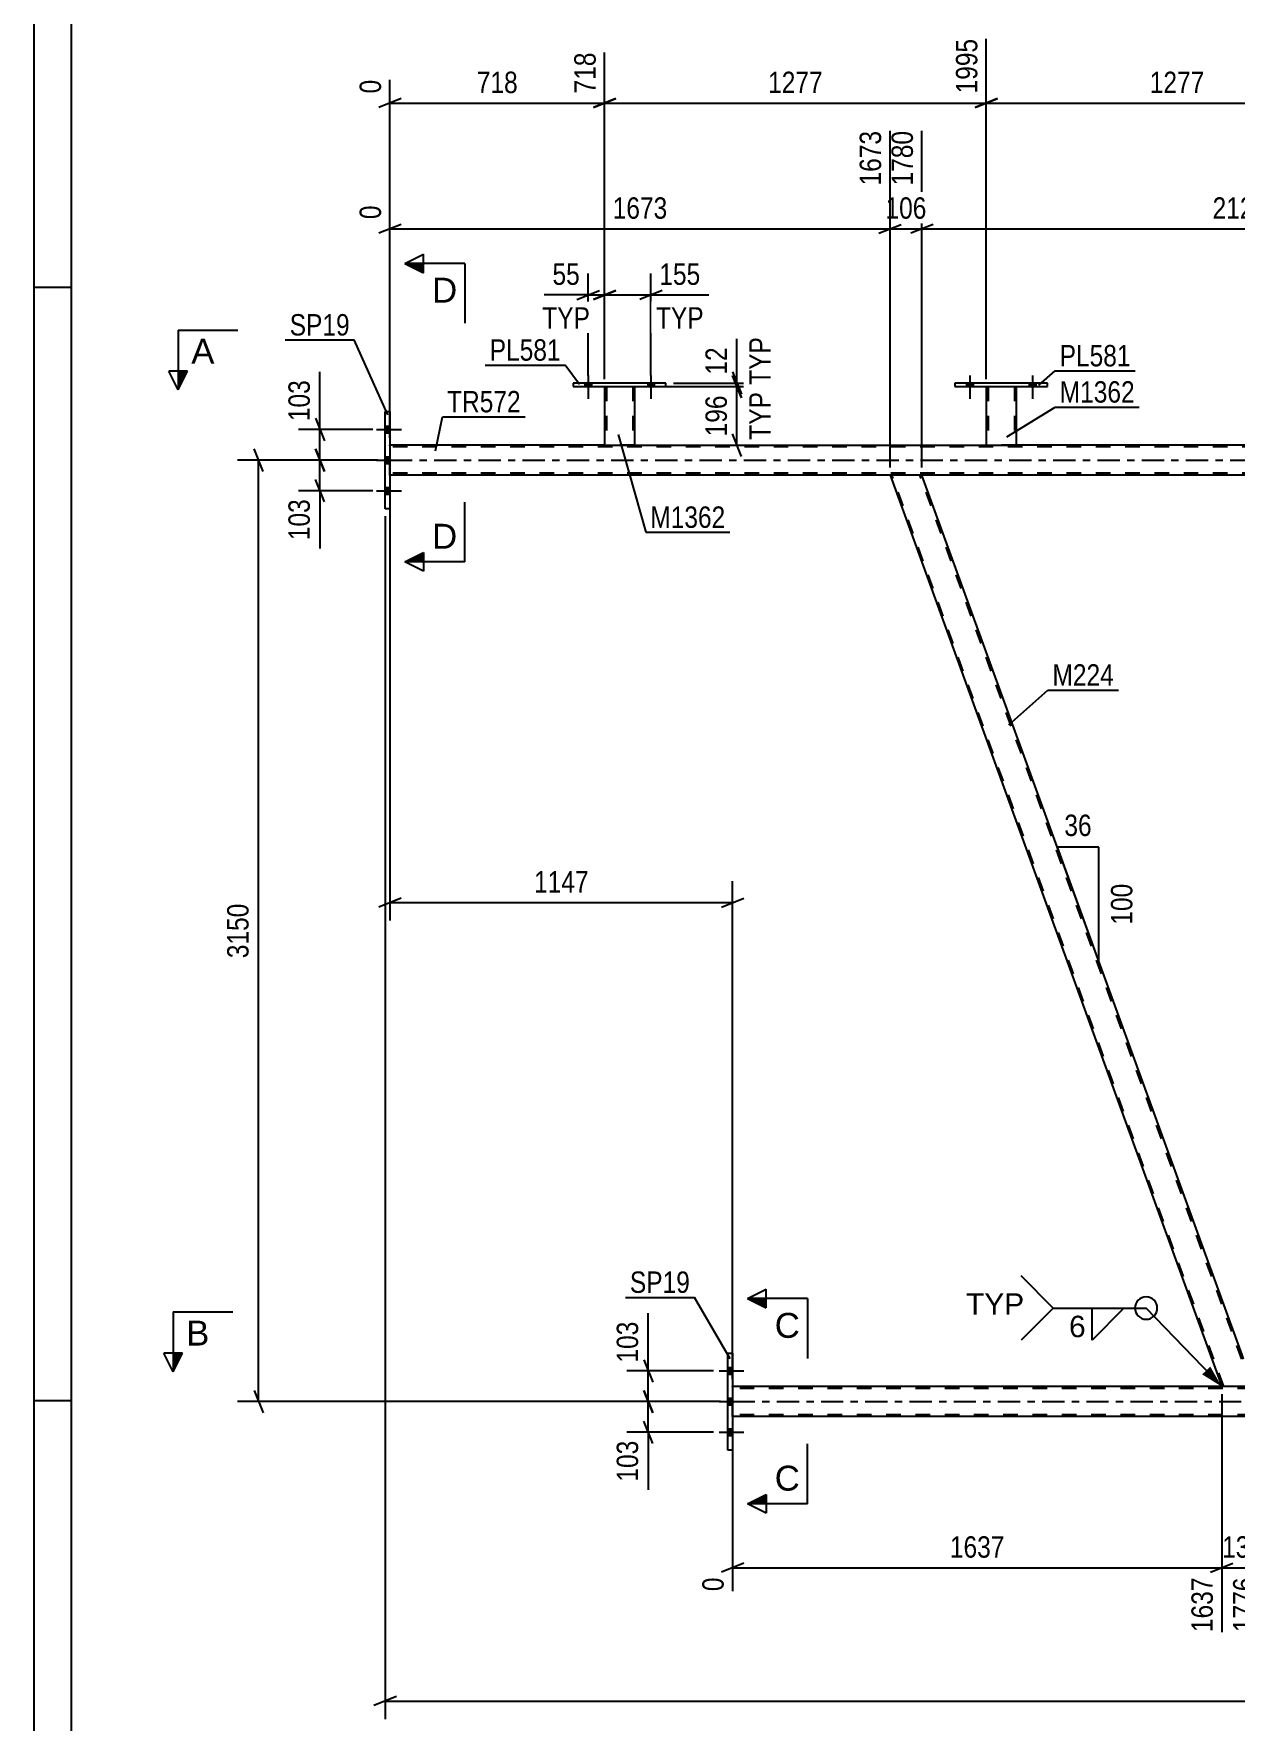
# Model space of a CAD drawing. Header units: millimetres. Extents: x 0 to 841, y 0 to 594.
# Drawn here: x 0 to 160.8, y 255.1 to 481 of the extents above; entities that cross this region are included whole.
import ezdxf

# ---------------------------------------------------------------- set-up
doc = ezdxf.new("R2010")
doc.units = ezdxf.units.MM
doc.linetypes.add('DXK_LINE_DOT2', pattern=[3.9198, 1.9599, -1.9599])
doc.linetypes.add('DXK_LINE_DOT3', pattern=[5.9187, 2.979, -0.9799, 0.9799, -0.9799])
doc.styles.add('Arial', font='ARIAL.TTF', dxfattribs={"height": 0.2})
doc.styles.add('Arial Narrow', font='ARIALN.TTF', dxfattribs={"height": 0.2})

# ---------------------------------------------------------------- blocks, each defined once
blk = doc.blocks.new('Unknown-122568519-1133 - 12225')
at = {"color": 5, "linetype": 'Continuous'}
for p, q in [((0, 594), (0, 0)), ((5, 589), (5, 5)), ((5, 447), (0, 447)), ((5, 298), (0, 298))]:
    blk.add_line(p, q, dxfattribs=at)
blk = doc.blocks.new('Part-122568519-5220 - 5055')
at = {"color": 2, "linetype": 'Continuous'}
for p, q in [((159.01, 299.9), (93.54, 299.9)), ((239.4, 295.9), (93.54, 295.9))]:
    blk.add_line(p, q, dxfattribs=at)
at = {"color": 7, "linetype": 'DXK_LINE_DOT2'}
for p, q in [((93.54, 295.9), (93.54, 299.9)), ((774.57, 299.66), (93.54, 299.66)), ((164.59, 299.9), (159.01, 299.9)), ((774.57, 296.14), (93.54, 296.14))]:
    blk.add_line(p, q, dxfattribs=at)
at = {"color": 7, "linetype": 'DXK_LINE_DOT3'}
blk.add_line((93.54, 297.9), (774.57, 297.9), dxfattribs=at)
blk = doc.blocks.new('Bolt-122568519-5437 - 5055')
at = {"linetype": 'Continuous'}
for points in [[(93.54, 301.56), (93.54, 302.44), (92.9, 302.44), (92.9, 301.56)], [(93.54, 301.56), (93.54, 302.44), (92.9, 302.44), (92.9, 301.56)], [(93.54, 301.56), (93.54, 302.44), (92.9, 302.44), (92.9, 301.56)], [(93.54, 297.46), (93.54, 298.34), (92.9, 298.34), (92.9, 297.46)], [(93.54, 297.46), (93.54, 298.34), (92.9, 298.34), (92.9, 297.46)], [(93.54, 293.36), (93.54, 294.24), (92.9, 294.24), (92.9, 293.36)], [(93.54, 293.36), (93.54, 294.24), (92.9, 294.24), (92.9, 293.36)], [(93.54, 293.36), (93.54, 294.24), (92.9, 294.24), (92.9, 293.36)]]:
    blk.add_hatch(color=1, dxfattribs=at).paths.add_polyline_path(points)
at = {"color": 1, "linetype": 'Continuous'}
for p, q in [((91.74, 302), (95.06, 302)), ((91.74, 302), (95.06, 302)), ((91.74, 302), (95.06, 302)), ((92.9, 302.44), (93.54, 302.44)), ((92.9, 302.44), (93.54, 302.44)), ((92.9, 302.44), (93.54, 302.44)), ((92.9, 301.56), (93.54, 301.56)), ((92.9, 301.56), (93.54, 301.56)), ((92.9, 301.56), (93.54, 301.56)), ((92.9, 298.34), (93.54, 298.34)), ((92.9, 298.34), (93.54, 298.34)), ((91.74, 297.9), (95.06, 297.9)), ((91.74, 297.9), (95.06, 297.9)), ((92.9, 297.46), (93.54, 297.46)), ((92.9, 297.46), (93.54, 297.46)), ((91.74, 293.8), (95.06, 293.8)), ((91.74, 293.8), (95.06, 293.8)), ((91.74, 293.8), (95.06, 293.8)), ((92.9, 294.24), (93.54, 294.24)), ((92.9, 294.24), (93.54, 294.24)), ((92.9, 294.24), (93.54, 294.24)), ((92.9, 293.36), (93.54, 293.36)), ((92.9, 293.36), (93.54, 293.36)), ((92.9, 293.36), (93.54, 293.36))]:
    blk.add_line(p, q, dxfattribs=at)
blk = doc.blocks.new('Part-122568519-5167 - 5055')
at = {"color": 2, "linetype": 'Continuous'}
for p, q in [((118.87, 421.9), (114.61, 421.9)), ((114.61, 421.9), (159.01, 299.9)), ((161.72, 304.15), (118.87, 421.9)), ((162.96, 299.9), (159.01, 299.9)), ((163.23, 299.9), (162.96, 299.9)), ((163.23, 299.9), (163.27, 299.9))]:
    blk.add_line(p, q, dxfattribs=at)
at = {"color": 7, "linetype": 'DXK_LINE_DOT2'}
for p, q in [((159.27, 299.9), (114.86, 421.9)), ((163.02, 299.9), (118.61, 421.9)), ((163.27, 299.9), (161.72, 304.15)), ((162.96, 299.9), (163.12, 299.9))]:
    blk.add_line(p, q, dxfattribs=at)
blk = doc.blocks.new('Bolt-122568519-5438 - 5055')
at = {"linetype": 'Continuous'}
for points in [[(47.68, 427.56), (47.68, 428.44), (47.04, 428.44), (47.04, 427.56)], [(47.68, 427.56), (47.68, 428.44), (47.04, 428.44), (47.04, 427.56)], [(47.68, 427.56), (47.68, 428.44), (47.04, 428.44), (47.04, 427.56)], [(47.68, 423.46), (47.68, 424.34), (47.04, 424.34), (47.04, 423.46)], [(47.68, 423.46), (47.68, 424.34), (47.04, 424.34), (47.04, 423.46)], [(47.68, 419.36), (47.68, 420.24), (47.04, 420.24), (47.04, 419.36)], [(47.68, 419.36), (47.68, 420.24), (47.04, 420.24), (47.04, 419.36)], [(47.68, 419.36), (47.68, 420.24), (47.04, 420.24), (47.04, 419.36)]]:
    blk.add_hatch(color=1, dxfattribs=at).paths.add_polyline_path(points)
at = {"color": 1, "linetype": 'Continuous'}
for p, q in [((45.88, 428), (49.2, 428)), ((45.88, 428), (49.2, 428)), ((45.88, 428), (49.2, 428)), ((47.04, 428.44), (47.68, 428.44)), ((47.04, 428.44), (47.68, 428.44)), ((47.04, 428.44), (47.68, 428.44)), ((47.04, 427.56), (47.68, 427.56)), ((47.04, 427.56), (47.68, 427.56)), ((47.04, 427.56), (47.68, 427.56)), ((45.88, 423.9), (49.2, 423.9)), ((45.88, 423.9), (49.2, 423.9)), ((47.04, 424.34), (47.68, 424.34)), ((47.04, 424.34), (47.68, 424.34)), ((47.04, 423.46), (47.68, 423.46)), ((47.04, 423.46), (47.68, 423.46)), ((47.04, 420.24), (47.68, 420.24)), ((47.04, 420.24), (47.68, 420.24)), ((47.04, 420.24), (47.68, 420.24)), ((45.88, 419.8), (49.2, 419.8)), ((45.88, 419.8), (49.2, 419.8)), ((45.88, 419.8), (49.2, 419.8)), ((47.04, 419.36), (47.68, 419.36)), ((47.04, 419.36), (47.68, 419.36)), ((47.04, 419.36), (47.68, 419.36))]:
    blk.add_line(p, q, dxfattribs=at)
blk = doc.blocks.new('Bolt-122568519-5390 - 5055')
at = {"linetype": 'Continuous'}
for points in [[(73.77, 433.74), (74.65, 433.74), (74.65, 434.22), (73.77, 434.22)], [(82.17, 433.74), (83.05, 433.74), (83.05, 434.22), (82.17, 434.22)]]:
    blk.add_hatch(color=1, dxfattribs=at).paths.add_polyline_path(points)
at = {"color": 1, "linetype": 'Continuous'}
for p, q in [((73.77, 434.22), (73.77, 433.74)), ((74.21, 435.22), (74.21, 432.1)), ((74.65, 434.22), (74.65, 433.74)), ((82.17, 434.22), (82.17, 433.74)), ((82.61, 435.22), (82.61, 432.1)), ((83.05, 434.22), (83.05, 433.74))]:
    blk.add_line(p, q, dxfattribs=at)
blk = doc.blocks.new('Part-122568519-5414 - 5055')
at = {"color": 2, "linetype": 'Continuous'}
for p, q in [((76.41, 433.74), (76.41, 425.9)), ((80.41, 433.74), (80.41, 425.9)), ((76.41, 425.9), (80.41, 425.9))]:
    blk.add_line(p, q, dxfattribs=at)
at = {"color": 7, "linetype": 'DXK_LINE_DOT2'}
for p, q in [((76.41, 433.74), (80.41, 433.74)), ((76.41, 433.74), (76.41, 433.74)), ((76.41, 433.74), (76.41, 433.74)), ((76.65, 433.74), (76.65, 425.9)), ((80.17, 433.74), (80.17, 425.9)), ((80.41, 433.74), (80.41, 433.74)), ((80.41, 433.74), (80.41, 433.74)), ((80.11, 425.9), (80.15, 425.9)), ((80.11, 425.9), (80.15, 425.9)), ((80.15, 425.9), (80.17, 425.9)), ((80.15, 425.9), (80.17, 425.9))]:
    blk.add_line(p, q, dxfattribs=at)
blk = doc.blocks.new('Part-122568519-5303 - 5055')
at = {"color": 2, "linetype": 'Continuous'}
for p, q in [((92.9, 291.4), (92.9, 304.4)), ((92.9, 304.4), (93.54, 304.4)), ((93.54, 304.4), (93.54, 291.4)), ((93.54, 291.4), (92.9, 291.4))]:
    blk.add_line(p, q, dxfattribs=at)
blk = doc.blocks.new('Part-122568519-5319 - 5055')
at = {"color": 2, "linetype": 'Continuous'}
for p, q in [((76.41, 425.9), (47.68, 425.9)), ((80.41, 425.9), (127.49, 425.9)), ((178.57, 425.9), (131.49, 425.9)), ((114.61, 421.9), (47.68, 421.9)), ((198.43, 421.9), (118.87, 421.9))]:
    blk.add_line(p, q, dxfattribs=at)
at = {"color": 7, "linetype": 'DXK_LINE_DOT2'}
for p, q in [((47.68, 421.9), (47.68, 425.9)), ((747.76, 425.66), (47.68, 425.66)), ((80.41, 425.9), (76.41, 425.9)), ((131.49, 425.9), (127.49, 425.9)), ((747.76, 422.14), (47.68, 422.14)), ((118.87, 421.9), (114.61, 421.9))]:
    blk.add_line(p, q, dxfattribs=at)
at = {"color": 7, "linetype": 'DXK_LINE_DOT3'}
blk.add_line((47.68, 423.9), (747.76, 423.9), dxfattribs=at)
blk = doc.blocks.new('Part-122568519-5363 - 5055')
at = {"color": 2, "linetype": 'Continuous'}
for p, q in [((127.49, 433.74), (127.49, 425.9)), ((131.49, 433.74), (131.49, 425.9)), ((127.49, 425.9), (131.49, 425.9))]:
    blk.add_line(p, q, dxfattribs=at)
at = {"color": 7, "linetype": 'DXK_LINE_DOT2'}
for p, q in [((127.49, 433.74), (131.49, 433.74)), ((127.49, 433.74), (127.49, 433.74)), ((127.49, 433.74), (127.49, 433.74)), ((127.73, 433.74), (127.73, 425.9)), ((131.25, 433.74), (131.25, 425.9)), ((131.49, 433.74), (131.49, 433.74)), ((131.49, 433.74), (131.49, 433.74)), ((131.19, 425.9), (131.23, 425.9)), ((131.19, 425.9), (131.23, 425.9)), ((131.23, 425.9), (131.25, 425.9)), ((131.23, 425.9), (131.25, 425.9))]:
    blk.add_line(p, q, dxfattribs=at)
blk = doc.blocks.new('Bolt-122568519-5389 - 5055')
at = {"linetype": 'Continuous'}
for points in [[(124.85, 433.74), (125.73, 433.74), (125.73, 434.22), (124.85, 434.22)], [(133.25, 433.74), (134.13, 433.74), (134.13, 434.22), (133.25, 434.22)]]:
    blk.add_hatch(color=1, dxfattribs=at).paths.add_polyline_path(points)
at = {"color": 1, "linetype": 'Continuous'}
for p, q in [((124.85, 434.22), (124.85, 433.74)), ((125.29, 435.22), (125.29, 432.1)), ((125.73, 434.22), (125.73, 433.74)), ((133.25, 434.22), (133.25, 433.74)), ((133.69, 435.22), (133.69, 432.1)), ((134.13, 434.22), (134.13, 433.74))]:
    blk.add_line(p, q, dxfattribs=at)
blk = doc.blocks.new('Bolt-122568519-5404 - 5055')
at = {"linetype": 'Continuous'}
for points in [[(124.85, 433.74), (125.73, 433.74), (125.73, 434.22), (124.85, 434.22)], [(133.25, 433.74), (134.13, 433.74), (134.13, 434.22), (133.25, 434.22)]]:
    blk.add_hatch(color=1, dxfattribs=at).paths.add_polyline_path(points)
at = {"color": 1, "linetype": 'Continuous'}
for p, q in [((124.85, 434.22), (124.85, 433.74)), ((125.29, 435.22), (125.29, 432.1)), ((125.73, 434.22), (125.73, 433.74)), ((133.25, 434.22), (133.25, 433.74)), ((133.69, 435.22), (133.69, 432.1)), ((134.13, 434.22), (134.13, 433.74))]:
    blk.add_line(p, q, dxfattribs=at)
blk = doc.blocks.new('Part-122568519-5409 - 5055')
at = {"color": 2, "linetype": 'Continuous'}
for p, q in [((123.29, 434.22), (123.29, 433.74)), ((135.69, 434.22), (123.29, 434.22)), ((123.29, 433.74), (135.69, 433.74)), ((135.69, 433.74), (135.69, 434.22))]:
    blk.add_line(p, q, dxfattribs=at)
blk = doc.blocks.new('Part-122568519-5419 - 5055')
at = {"color": 2, "linetype": 'Continuous'}
for p, q in [((72.21, 434.22), (72.21, 433.74)), ((84.61, 434.22), (72.21, 434.22)), ((72.21, 433.74), (84.61, 433.74)), ((84.61, 433.74), (84.61, 434.22))]:
    blk.add_line(p, q, dxfattribs=at)
blk = doc.blocks.new('Bolt-122568519-5471 - 5055')
at = {"linetype": 'Continuous'}
for points in [[(73.77, 433.74), (74.65, 433.74), (74.65, 434.22), (73.77, 434.22)], [(82.17, 433.74), (83.05, 433.74), (83.05, 434.22), (82.17, 434.22)]]:
    blk.add_hatch(color=1, dxfattribs=at).paths.add_polyline_path(points)
at = {"color": 1, "linetype": 'Continuous'}
for p, q in [((73.77, 434.22), (73.77, 433.74)), ((74.21, 435.22), (74.21, 432.1)), ((74.65, 434.22), (74.65, 433.74)), ((82.17, 434.22), (82.17, 433.74)), ((82.61, 435.22), (82.61, 432.1)), ((83.05, 434.22), (83.05, 433.74))]:
    blk.add_line(p, q, dxfattribs=at)
blk = doc.blocks.new('Part-122568519-5562 - 5055')
at = {"color": 2, "linetype": 'Continuous'}
for p, q in [((47.04, 417.4), (47.04, 430.4)), ((47.04, 430.4), (47.68, 430.4)), ((47.68, 430.4), (47.68, 417.4)), ((47.68, 417.4), (47.04, 417.4))]:
    blk.add_line(p, q, dxfattribs=at)
blk = doc.blocks.new('StraightDimension-122568519-6213 - 5055')
at = {"color": 7, "linetype": 'Continuous'}
for p, q in [((76.41, 434.74), (76.41, 478.47)), ((47.68, 426.9), (47.68, 474.81)), ((49.18, 472.28), (46.18, 471.08)), ((74.91, 471.08), (77.91, 472.28)), ((47.68, 471.68), (76.41, 471.68))]:
    blk.add_line(p, q, dxfattribs=at)
at = {"color": 0, "linetype": 'Continuous'}
for points in [[(75.81, 479.07), (71.61, 479.07), (71.61, 472.38), (75.81, 472.38)], [(47.08, 475.41), (42.88, 475.41), (42.88, 472.38), (47.08, 472.38)]]:
    blk.add_wipeout(points, dxfattribs=at)
at = {"color": 0}
blk.add_wipeout([(65.39, 472.43), (65.39, 476.63), (58.7, 476.63), (58.7, 472.43)], dxfattribs=at)
at = {"color": 3, "linetype": 'Continuous', "style": 'Arial Narrow'}
for s, height, p in [('718', 2.863, (75.21, 472.98)), ('0', 2.86, (46.48, 472.98))]:
    blk.add_text(s, height=height, rotation=90.0002, dxfattribs=at).set_placement(p)
at = {"color": 3, "style": 'Arial Narrow'}
blk.add_text('718', height=2.863, dxfattribs=at).set_placement((59.3, 473.03))
blk = doc.blocks.new('StraightDimension-122568519-6233 - 5055')
at = {"color": 7, "linetype": 'Continuous'}
for p, q in [((127.49, 434.74), (127.49, 480.3)), ((178.57, 434.74), (178.57, 480.3)), ((128.99, 472.28), (125.99, 471.08)), ((177.07, 471.08), (180.07, 472.28)), ((127.49, 471.68), (178.57, 471.68))]:
    blk.add_line(p, q, dxfattribs=at)
at = {"color": 0, "linetype": 'Continuous'}
blk.add_wipeout([(177.97, 480.9), (173.77, 480.9), (173.77, 472.38), (177.97, 472.38)], dxfattribs=at)
at = {"color": 0}
blk.add_wipeout([(157.29, 472.43), (157.29, 476.63), (148.77, 476.63), (148.77, 472.43)], dxfattribs=at)
at = {"color": 3, "linetype": 'Continuous', "style": 'Arial Narrow'}
blk.add_text('3272', height=2.863, rotation=90.0002, dxfattribs=at).set_placement((177.37, 472.98))
at = {"color": 3, "style": 'Arial Narrow'}
blk.add_text('1277', height=2.863, dxfattribs=at).set_placement((149.37, 473.03))
blk = doc.blocks.new('StraightDimension-122568519-6707 - 5055')
at = {"color": 7, "linetype": 'Continuous'}
for p, q in [((30.7, 422.4), (29.5, 425.4)), ((46.04, 423.9), (27.25, 423.9)), ((30.1, 297.9), (30.1, 423.9)), ((29.5, 299.4), (30.7, 296.4)), ((91.9, 297.9), (27.25, 297.9))]:
    blk.add_line(p, q, dxfattribs=at)
at = {"color": 0}
blk.add_wipeout([(29.35, 365.16), (25.15, 365.16), (25.15, 356.64), (29.35, 356.64)], dxfattribs=at)
at = {"color": 3, "style": 'Arial Narrow'}
blk.add_text('3150', height=2.863, rotation=90.0002, dxfattribs=at).set_placement((28.75, 357.24))
blk = doc.blocks.new('StraightDimension-122568519-5832 - 5055')
at = {"color": 7, "linetype": 'Continuous'}
for p, q in [((74.21, 435.22), (74.21, 448.86)), ((76.41, 434.74), (76.41, 448.86)), ((72.71, 445.41), (75.71, 446.61)), ((74.21, 446.01), (76.41, 446.01)), ((77.91, 446.61), (74.91, 445.41))]:
    blk.add_line(p, q, dxfattribs=at)
at = {"color": 0}
blk.add_wipeout([(73.68, 446.76), (73.68, 450.96), (68.83, 450.96), (68.83, 446.76)], dxfattribs=at)
at = {"color": 7, "linetype": 'Continuous'}
blk.add_line((74.21, 446.01), (68.3, 446.01), dxfattribs=at)
at = {"color": 3, "style": 'Arial Narrow'}
blk.add_text('55', height=2.863, dxfattribs=at).set_placement((69.43, 447.36))
at = {"color": 0, "linetype": 'Continuous'}
blk.add_wipeout([(75.05, 440.91), (75.05, 445.11), (67.46, 445.11), (67.46, 440.91)], dxfattribs=at)
at = {"color": 7, "linetype": 'Continuous'}
blk.add_line((74.21, 446.01), (68.3, 446.01), dxfattribs=at)
at = {"color": 3, "linetype": 'Continuous', "style": 'Arial Narrow'}
blk.add_text('TYP', height=2.863, dxfattribs=at).set_placement((68.06, 441.51))
blk = doc.blocks.new('StraightDimension-122568519-6675 - 5055')
at = {"color": 7, "linetype": 'Continuous'}
for p, q in [((159.01, 298.9), (159.01, 267.05)), ((164.59, 298.9), (164.59, 267.05)), ((157.51, 275.06), (160.51, 276.26)), ((159.01, 275.66), (164.59, 275.66)), ((166.09, 276.26), (163.09, 275.06))]:
    blk.add_line(p, q, dxfattribs=at)
at = {"color": 0}
blk.add_wipeout([(165.14, 276.41), (165.14, 280.61), (158.46, 280.61), (158.46, 276.41)], dxfattribs=at)
at = {"color": 0, "linetype": 'Continuous'}
blk.add_wipeout([(163.99, 274.96), (159.79, 274.96), (159.79, 266.45), (163.99, 266.45)], dxfattribs=at)
at = {"color": 3, "style": 'Arial Narrow'}
blk.add_text('139', height=2.863, dxfattribs=at).set_placement((159.06, 277.01))
at = {"color": 3, "linetype": 'Continuous', "style": 'Arial Narrow'}
blk.add_text('1776', height=2.863, rotation=90.0002, dxfattribs=at).set_placement((163.39, 267.05))
blk = doc.blocks.new('StraightDimension-122568519-6383 - 5055')
at = {"color": 7, "linetype": 'Continuous'}
for p, q in [((47.68, 420.9), (47.68, 362.28)), ((93.54, 300.9), (93.54, 367.53)), ((49.18, 365.28), (46.18, 364.08)), ((47.68, 364.68), (93.54, 364.68)), ((92.04, 364.08), (95.04, 365.28))]:
    blk.add_line(p, q, dxfattribs=at)
at = {"color": 0}
blk.add_wipeout([(74.87, 365.43), (74.87, 369.63), (66.36, 369.63), (66.36, 365.43)], dxfattribs=at)
at = {"color": 3, "style": 'Arial Narrow'}
blk.add_text('1147', height=2.863, dxfattribs=at).set_placement((66.96, 366.03))
blk = doc.blocks.new('StraightDimension-122568519-5848 - 5055')
at = {"color": 7, "linetype": 'Continuous'}
for p, q in [((76.41, 434.74), (76.41, 448.86)), ((82.61, 435.22), (82.61, 448.86)), ((74.91, 445.41), (77.91, 446.61)), ((76.41, 446.01), (82.61, 446.01)), ((84.11, 446.61), (81.11, 445.41))]:
    blk.add_line(p, q, dxfattribs=at)
at = {"color": 0}
blk.add_wipeout([(89.82, 446.76), (89.82, 450.96), (83.13, 450.96), (83.13, 446.76)], dxfattribs=at)
at = {"color": 7, "linetype": 'Continuous'}
blk.add_line((82.61, 446.01), (90.34, 446.01), dxfattribs=at)
at = {"color": 3, "style": 'Arial Narrow'}
blk.add_text('155', height=2.863, dxfattribs=at).set_placement((83.73, 447.36))
at = {"color": 0, "linetype": 'Continuous'}
blk.add_wipeout([(90.27, 440.91), (90.27, 445.11), (82.68, 445.11), (82.68, 440.91)], dxfattribs=at)
at = {"color": 7, "linetype": 'Continuous'}
blk.add_line((82.61, 446.01), (90.34, 446.01), dxfattribs=at)
at = {"color": 3, "linetype": 'Continuous', "style": 'Arial Narrow'}
blk.add_text('TYP', height=2.863, dxfattribs=at).set_placement((83.28, 441.51))
blk = doc.blocks.new('AngleDimension-122568519-5909 - 5055')
at = {"color": 7, "linetype": 'Continuous'}
for p, q in [((141.06, 360.92), (137, 372.09)), ((142.54, 372.09), (137, 372.09)), ((142.54, 356.86), (137, 372.09)), ((142.54, 356.86), (142.54, 372.09))]:
    blk.add_line(p, q, dxfattribs=at)
at = {"color": 0}
for points in [[(142.2, 372.99), (142.2, 377.19), (137.34, 377.19), (137.34, 372.99)], [(147.64, 367.82), (143.44, 367.82), (143.44, 361.13), (147.64, 361.13)]]:
    blk.add_wipeout(points, dxfattribs=at)
at = {"color": 3, "style": 'Arial Narrow'}
blk.add_text('36', height=2.863, dxfattribs=at).set_placement((137.94, 373.59))
blk.add_text('100', height=2.863, rotation=90.0002, dxfattribs=at).set_placement((147.04, 361.73))
blk = doc.blocks.new('StraightDimension-122568519-6089 - 5055')
at = {"color": 7, "linetype": 'Continuous'}
for p, q in [((118.87, 422.9), (118.87, 467.97)), ((204, 422.9), (204, 463.47)), ((120.37, 455.46), (117.37, 454.26)), ((118.87, 454.86), (204, 454.86)), ((202.5, 454.26), (205.5, 455.46))]:
    blk.add_line(p, q, dxfattribs=at)
at = {"color": 0, "linetype": 'Continuous'}
blk.add_wipeout([(203.4, 464.07), (199.2, 464.07), (199.2, 455.56), (203.4, 455.56)], dxfattribs=at)
at = {"color": 0}
blk.add_wipeout([(165.69, 455.61), (165.69, 459.81), (157.18, 459.81), (157.18, 455.61)], dxfattribs=at)
at = {"color": 3, "linetype": 'Continuous', "style": 'Arial Narrow'}
blk.add_text('3908', height=2.863, rotation=90.0002, dxfattribs=at).set_placement((202.8, 456.16))
at = {"color": 3, "style": 'Arial Narrow'}
blk.add_text('2128', height=2.863, dxfattribs=at).set_placement((157.78, 456.21))
blk = doc.blocks.new('StraightDimension-122568519-6103 - 5055')
at = {"color": 7, "linetype": 'Continuous'}
for p, q in [((114.61, 422.9), (114.61, 467.97)), ((118.87, 422.9), (118.87, 467.97)), ((113.11, 454.26), (116.11, 455.46)), ((114.61, 454.86), (118.87, 454.86)), ((120.37, 455.46), (117.37, 454.26))]:
    blk.add_line(p, q, dxfattribs=at)
at = {"color": 0}
blk.add_wipeout([(120.08, 455.61), (120.08, 459.81), (113.4, 459.81), (113.4, 455.61)], dxfattribs=at)
at = {"color": 0, "linetype": 'Continuous'}
blk.add_wipeout([(118.27, 468.57), (114.07, 468.57), (114.07, 460.06), (118.27, 460.06)], dxfattribs=at)
at = {"color": 3, "linetype": 'Continuous', "style": 'Arial Narrow'}
blk.add_text('1780', height=2.863, rotation=90.0002, dxfattribs=at).set_placement((117.67, 460.66))
at = {"color": 3, "style": 'Arial Narrow'}
blk.add_text('106', height=2.863, dxfattribs=at).set_placement((114, 456.21))
blk = doc.blocks.new('StraightDimension-122568519-6115 - 5055')
at = {"color": 7, "linetype": 'Continuous'}
for p, q in [((114.61, 422.9), (114.61, 467.97)), ((47.68, 426.9), (47.68, 457.99)), ((49.18, 455.46), (46.18, 454.26)), ((47.68, 454.86), (114.61, 454.86)), ((113.11, 454.26), (116.11, 455.46))]:
    blk.add_line(p, q, dxfattribs=at)
at = {"color": 0, "linetype": 'Continuous'}
for points in [[(114.01, 468.57), (109.81, 468.57), (109.81, 460.06), (114.01, 460.06)], [(47.08, 458.59), (42.88, 458.59), (42.88, 455.56), (47.08, 455.56)]]:
    blk.add_wipeout(points, dxfattribs=at)
at = {"color": 0}
blk.add_wipeout([(85.4, 455.61), (85.4, 459.81), (76.89, 459.81), (76.89, 455.61)], dxfattribs=at)
at = {"color": 3, "linetype": 'Continuous', "style": 'Arial Narrow'}
for s, height, p in [('1673', 2.863, (113.41, 460.66)), ('0', 2.86, (46.48, 456.16))]:
    blk.add_text(s, height=height, rotation=90.0002, dxfattribs=at).set_placement(p)
at = {"color": 3, "style": 'Arial Narrow'}
blk.add_text('1673', height=2.863, dxfattribs=at).set_placement((77.49, 456.21))
blk = doc.blocks.new('StraightDimension-122568519-6191 - 5055')
at = {"color": 7, "linetype": 'Continuous'}
for p, q in [((37.7, 425.4), (38.9, 422.4)), ((45.38, 423.9), (35.45, 423.9)), ((38.3, 419.8), (38.3, 423.9)), ((38.9, 418.3), (37.7, 421.3)), ((45.38, 419.8), (35.45, 419.8))]:
    blk.add_line(p, q, dxfattribs=at)
at = {"color": 0}
blk.add_wipeout([(37.55, 419.27), (33.35, 419.27), (33.35, 412.59), (37.55, 412.59)], dxfattribs=at)
at = {"color": 7, "linetype": 'Continuous'}
blk.add_line((38.3, 419.8), (38.3, 412.07), dxfattribs=at)
blk.add_line((38.3, 419.8), (38.3, 412.07), dxfattribs=at)
at = {"color": 3, "style": 'Arial Narrow'}
blk.add_text('103', height=2.863, rotation=90.0002, dxfattribs=at).set_placement((36.95, 413.19))
blk = doc.blocks.new('StraightDimension-122568519-6405 - 5055')
at = {"color": 7, "linetype": 'Continuous'}
for p, q in [((47.04, 416.4), (47.04, 255.41)), ((48.54, 258.41), (45.54, 257.21)), ((47.04, 257.81), (791.19, 257.81))]:
    blk.add_line(p, q, dxfattribs=at)
blk = doc.blocks.new('StraightDimension-122568519-6160 - 5055')
at = {"color": 7, "linetype": 'Continuous'}
for p, q in [((81.64, 299.4), (82.84, 296.4)), ((90.97, 297.9), (79.39, 297.9)), ((82.24, 293.8), (82.24, 297.9)), ((90.97, 293.8), (79.39, 293.8)), ((82.84, 292.3), (81.64, 295.3))]:
    blk.add_line(p, q, dxfattribs=at)
at = {"color": 0}
blk.add_wipeout([(81.49, 293.27), (77.29, 293.27), (77.29, 286.59), (81.49, 286.59)], dxfattribs=at)
at = {"color": 7, "linetype": 'Continuous'}
blk.add_line((82.24, 293.8), (82.24, 286.07), dxfattribs=at)
blk.add_line((82.24, 293.8), (82.24, 286.07), dxfattribs=at)
at = {"color": 3, "style": 'Arial Narrow'}
blk.add_text('103', height=2.863, rotation=90.0002, dxfattribs=at).set_placement((80.89, 287.19))
blk = doc.blocks.new('StraightDimension-122568519-6170 - 5055')
at = {"color": 7, "linetype": 'Continuous'}
for p, q in [((81.64, 303.5), (82.84, 300.5)), ((90.97, 302), (79.39, 302)), ((82.24, 297.9), (82.24, 302)), ((82.84, 296.4), (81.64, 299.4)), ((90.97, 297.9), (79.39, 297.9))]:
    blk.add_line(p, q, dxfattribs=at)
at = {"color": 0}
blk.add_wipeout([(81.49, 309.21), (77.29, 309.21), (77.29, 302.52), (81.49, 302.52)], dxfattribs=at)
at = {"color": 7, "linetype": 'Continuous'}
blk.add_line((82.24, 302), (82.24, 309.73), dxfattribs=at)
blk.add_line((82.24, 302), (82.24, 309.73), dxfattribs=at)
at = {"color": 3, "style": 'Arial Narrow'}
blk.add_text('103', height=2.863, rotation=90.0002, dxfattribs=at).set_placement((80.89, 303.12))
blk = doc.blocks.new('StraightDimension-122568519-6181 - 5055')
at = {"color": 7, "linetype": 'Continuous'}
for p, q in [((37.7, 429.5), (38.9, 426.5)), ((45.38, 428), (35.45, 428)), ((38.3, 423.9), (38.3, 428)), ((38.9, 422.4), (37.7, 425.4)), ((45.38, 423.9), (35.45, 423.9))]:
    blk.add_line(p, q, dxfattribs=at)
at = {"color": 0}
blk.add_wipeout([(37.55, 435.21), (33.35, 435.21), (33.35, 428.52), (37.55, 428.52)], dxfattribs=at)
at = {"color": 7, "linetype": 'Continuous'}
blk.add_line((38.3, 428), (38.3, 435.73), dxfattribs=at)
blk.add_line((38.3, 428), (38.3, 435.73), dxfattribs=at)
at = {"color": 3, "style": 'Arial Narrow'}
blk.add_text('103', height=2.863, rotation=90.0002, dxfattribs=at).set_placement((36.95, 429.12))
blk = doc.blocks.new('StraightDimension-122568519-6223 - 5055')
at = {"color": 7, "linetype": 'Continuous'}
for p, q in [((127.49, 434.74), (127.49, 480.3)), ((76.41, 434.74), (76.41, 478.47)), ((77.91, 472.28), (74.91, 471.08)), ((125.99, 471.08), (128.99, 472.28)), ((76.41, 471.68), (127.49, 471.68))]:
    blk.add_line(p, q, dxfattribs=at)
at = {"color": 0, "linetype": 'Continuous'}
blk.add_wipeout([(126.89, 480.9), (122.69, 480.9), (122.69, 472.38), (126.89, 472.38)], dxfattribs=at)
at = {"color": 0}
blk.add_wipeout([(106.21, 472.43), (106.21, 476.63), (97.69, 476.63), (97.69, 472.43)], dxfattribs=at)
at = {"color": 3, "linetype": 'Continuous', "style": 'Arial Narrow'}
blk.add_text('1995', height=2.863, rotation=90.0002, dxfattribs=at).set_placement((126.29, 472.98))
at = {"color": 3, "style": 'Arial Narrow'}
blk.add_text('1277', height=2.863, dxfattribs=at).set_placement((98.29, 473.03))
blk = doc.blocks.new('StraightDimension-122568519-6694 - 5055')
at = {"color": 7, "linetype": 'Continuous'}
for p, q in [((159.01, 298.9), (159.01, 267.05)), ((93.54, 294.9), (93.54, 272.53)), ((95.04, 276.26), (92.04, 275.06)), ((93.54, 275.66), (159.01, 275.66)), ((157.51, 275.06), (160.51, 276.26))]:
    blk.add_line(p, q, dxfattribs=at)
at = {"color": 0}
blk.add_wipeout([(130.54, 276.41), (130.54, 280.61), (122.02, 280.61), (122.02, 276.41)], dxfattribs=at)
at = {"color": 0, "linetype": 'Continuous'}
for points in [[(92.94, 274.96), (88.74, 274.96), (88.74, 271.93), (92.94, 271.93)], [(158.41, 274.96), (154.21, 274.96), (154.21, 266.45), (158.41, 266.45)]]:
    blk.add_wipeout(points, dxfattribs=at)
at = {"color": 3, "style": 'Arial Narrow'}
blk.add_text('1637', height=2.863, dxfattribs=at).set_placement((122.62, 277.01))
at = {"color": 3, "linetype": 'Continuous', "style": 'Arial Narrow'}
for s, height, p in [('0', 2.86, (92.34, 272.53)), ('1637', 2.863, (157.81, 267.05))]:
    blk.add_text(s, height=height, rotation=90.0002, dxfattribs=at).set_placement(p)
blk = doc.blocks.new('StraightDimension-122568519-6364 - 5055')
at = {"color": 7, "linetype": 'Continuous'}
for p, q in [((81.41, 433.74), (96.52, 433.74)), ((93.52, 435.24), (94.72, 432.24)), ((94.12, 425.9), (94.12, 433.74)), ((94.72, 424.4), (93.52, 427.4)), ((81.41, 425.9), (96.52, 425.9))]:
    blk.add_line(p, q, dxfattribs=at)
at = {"color": 0}
blk.add_wipeout([(93.37, 433.16), (89.17, 433.16), (89.17, 426.48), (93.37, 426.48)], dxfattribs=at)
at = {"color": 0, "linetype": 'Continuous'}
blk.add_wipeout([(99.22, 433.62), (95.02, 433.62), (95.02, 426.03), (99.22, 426.03)], dxfattribs=at)
at = {"color": 3, "style": 'Arial Narrow'}
blk.add_text('196', height=2.863, rotation=90.0002, dxfattribs=at).set_placement((92.77, 427.08))
at = {"color": 3, "linetype": 'Continuous', "style": 'Arial Narrow'}
blk.add_text('TYP', height=2.863, rotation=90.0002, dxfattribs=at).set_placement((98.62, 426.63))
blk = doc.blocks.new('StraightDimension-122568519-6374 - 5055')
at = {"color": 7, "linetype": 'Continuous'}
for p, q in [((81.41, 433.74), (96.52, 433.74)), ((85.61, 434.22), (96.52, 434.22)), ((93.52, 435.72), (94.72, 432.72)), ((94.72, 432.24), (93.52, 435.24)), ((94.12, 433.74), (94.12, 434.22))]:
    blk.add_line(p, q, dxfattribs=at)
at = {"color": 0}
blk.add_wipeout([(93.37, 439.6), (89.17, 439.6), (89.17, 434.74), (93.37, 434.74)], dxfattribs=at)
at = {"color": 7, "linetype": 'Continuous'}
blk.add_line((94.12, 434.22), (94.12, 440.13), dxfattribs=at)
at = {"color": 3, "style": 'Arial Narrow'}
blk.add_text('12', height=2.863, rotation=90.0002, dxfattribs=at).set_placement((92.77, 435.34))
at = {"color": 0, "linetype": 'Continuous'}
blk.add_wipeout([(99.22, 440.97), (95.02, 440.97), (95.02, 433.38), (99.22, 433.38)], dxfattribs=at)
at = {"color": 7, "linetype": 'Continuous'}
blk.add_line((94.12, 434.22), (94.12, 440.13), dxfattribs=at)
at = {"color": 3, "linetype": 'Continuous', "style": 'Arial Narrow'}
blk.add_text('TYP', height=2.863, rotation=90.0002, dxfattribs=at).set_placement((98.62, 433.98))
blk = doc.blocks.new('Mark-122568519-5163 - 5055')
at = {"color": 0}
blk.add_wipeout([(144.57, 393.72), (144.57, 396.72), (136.35, 396.72), (136.35, 393.72)], dxfattribs=at)
blk.add_wipeout([(144.57, 393.72), (144.57, 396.72), (136.35, 396.72), (136.35, 393.72)], dxfattribs=at)
at = {"color": 30, "linetype": 'Continuous'}
for p, q in [((130.5, 388.48), (135.75, 393.12)), ((135.75, 393.12), (145.17, 393.12))]:
    blk.add_line(p, q, dxfattribs=at)
at = {"color": 3, "style": 'Arial Narrow'}
blk.add_text('M224', height=2.863, dxfattribs=at).set_placement((136.35, 393.72))
blk = doc.blocks.new('Mark-122568519-5410 - 5055')
at = {"color": 0}
blk.add_wipeout([(92.58, 414.84), (92.58, 417.84), (82.52, 417.84), (82.52, 414.84)], dxfattribs=at)
blk.add_wipeout([(92.58, 414.84), (92.58, 417.84), (82.52, 417.84), (82.52, 414.84)], dxfattribs=at)
at = {"color": 30, "linetype": 'Continuous'}
for p, q in [((78.22, 427.35), (81.92, 414.24)), ((81.92, 414.24), (93.18, 414.24))]:
    blk.add_line(p, q, dxfattribs=at)
at = {"color": 3, "style": 'Arial Narrow'}
blk.add_text('M1362', height=2.863, dxfattribs=at).set_placement((82.52, 414.84))
blk = doc.blocks.new('Mark-122568519-5299 - 5055')
at = {"color": 0}
blk.add_wipeout([(87.83, 312.45), (87.83, 315.45), (79.79, 315.45), (79.79, 312.45)], dxfattribs=at)
blk.add_wipeout([(87.83, 312.45), (87.83, 315.45), (79.79, 315.45), (79.79, 312.45)], dxfattribs=at)
at = {"color": 30, "linetype": 'Continuous'}
for p in [(79.19, 311.85), (93.22, 303.64)]:
    blk.add_line(p, (88.43, 311.85), dxfattribs=at)
at = {"color": 3, "style": 'Arial Narrow'}
blk.add_text('SP19', height=2.863, dxfattribs=at).set_placement((79.79, 312.45))
blk = doc.blocks.new('Mark-122568519-5315 - 5055')
at = {"color": 0}
blk.add_wipeout([(65.18, 430.3), (65.18, 433.3), (55.32, 433.3), (55.32, 430.3)], dxfattribs=at)
blk.add_wipeout([(65.18, 430.3), (65.18, 433.3), (55.32, 433.3), (55.32, 430.3)], dxfattribs=at)
at = {"color": 30, "linetype": 'Continuous'}
for p, q in [((53.77, 425.13), (54.72, 429.7)), ((54.72, 429.7), (65.78, 429.7))]:
    blk.add_line(p, q, dxfattribs=at)
at = {"color": 3, "style": 'Arial Narrow'}
blk.add_text('TR572', height=2.863, dxfattribs=at).set_placement((55.32, 430.3))
blk = doc.blocks.new('Mark-122568519-5359 - 5055')
at = {"color": 0}
blk.add_wipeout([(147.37, 431.6), (147.37, 434.6), (137.32, 434.6), (137.32, 431.6)], dxfattribs=at)
blk.add_wipeout([(147.37, 431.6), (147.37, 434.6), (137.32, 434.6), (137.32, 431.6)], dxfattribs=at)
at = {"color": 30, "linetype": 'Continuous'}
for p, q in [((130.26, 427), (136.72, 431)), ((136.72, 431), (147.97, 431))]:
    blk.add_line(p, q, dxfattribs=at)
at = {"color": 3, "style": 'Arial Narrow'}
blk.add_text('M1362', height=2.863, dxfattribs=at).set_placement((137.32, 431.6))
blk = doc.blocks.new('Mark-122568519-5405 - 5055')
at = {"color": 0}
blk.add_wipeout([(146.81, 436.45), (146.81, 439.45), (137.31, 439.45), (137.31, 436.45)], dxfattribs=at)
blk.add_wipeout([(146.81, 436.45), (146.81, 439.45), (137.31, 439.45), (137.31, 436.45)], dxfattribs=at)
at = {"color": 30, "linetype": 'Continuous'}
for p, q in [((134.51, 433.94), (136.71, 435.85)), ((136.71, 435.85), (147.41, 435.85))]:
    blk.add_line(p, q, dxfattribs=at)
at = {"color": 3, "style": 'Arial Narrow'}
blk.add_text('PL581', height=2.863, dxfattribs=at).set_placement((137.31, 436.45))
blk = doc.blocks.new('Mark-122568519-5415 - 5055')
at = {"color": 0}
blk.add_wipeout([(70.54, 437.21), (70.54, 440.21), (61.03, 440.21), (61.03, 437.21)], dxfattribs=at)
blk.add_wipeout([(70.54, 437.21), (70.54, 440.21), (61.03, 440.21), (61.03, 437.21)], dxfattribs=at)
at = {"color": 30, "linetype": 'Continuous'}
for p in [(60.43, 436.61), (73.06, 434.02)]:
    blk.add_line(p, (71.14, 436.61), dxfattribs=at)
at = {"color": 3, "style": 'Arial Narrow'}
blk.add_text('PL581', height=2.863, dxfattribs=at).set_placement((61.03, 437.21))
blk = doc.blocks.new('SectionMark-122568519-6748 - 5055')
at = {"color": 6, "linetype": 'Continuous'}
for p, q in [((18.64, 309.9), (18.64, 301.9)), ((18.64, 301.9), (17.39, 304.4))]:
    blk.add_line(p, q, dxfattribs=at)
at = {"color": 0, "linetype": 'Continuous'}
blk.add_wipeout([(23.5, 305.4), (23.5, 308.9), (20.39, 308.9), (20.39, 305.4)], dxfattribs=at)
at = {"linetype": 'Continuous'}
blk.add_hatch(color=6, dxfattribs=at).paths.add_polyline_path([(18.64, 304.4), (19.89, 304.4), (18.64, 301.9)])
at = {"color": 6, "linetype": 'Continuous'}
for p, q in [((18.64, 309.9), (26.64, 309.9)), ((19.89, 304.4), (17.39, 304.4)), ((18.64, 301.9), (19.89, 304.4))]:
    blk.add_line(p, q, dxfattribs=at)
at = {"color": 3, "linetype": 'Continuous', "style": 'Arial'}
blk.add_text('B', height=3.34, dxfattribs=at).set_placement((20.39, 305.4))
blk = doc.blocks.new('Mark-122568519-5558 - 5055')
at = {"color": 0}
blk.add_wipeout([(42.3, 440.58), (42.3, 443.58), (34.26, 443.58), (34.26, 440.58)], dxfattribs=at)
blk.add_wipeout([(42.3, 440.58), (42.3, 443.58), (34.26, 443.58), (34.26, 440.58)], dxfattribs=at)
at = {"color": 30, "linetype": 'Continuous'}
for p in [(33.66, 439.98), (47.41, 429.96)]:
    blk.add_line(p, (42.9, 439.98), dxfattribs=at)
at = {"color": 3, "style": 'Arial Narrow'}
blk.add_text('SP19', height=2.863, dxfattribs=at).set_placement((34.26, 440.58))
blk = doc.blocks.new('SectionMark-122568519-6750 - 5055')
at = {"linetype": 'Continuous'}
for points in [[(98.04, 311.68), (98.04, 310.43), (95.54, 311.68)], [(98.04, 285.48), (98.04, 284.23), (95.54, 284.23)]]:
    blk.add_hatch(color=6, dxfattribs=at).paths.add_polyline_path(points)
at = {"color": 6, "linetype": 'Continuous'}
for p, q in [((95.54, 311.68), (98.04, 312.93)), ((103.54, 311.68), (95.54, 311.68)), ((95.54, 311.68), (98.04, 310.43)), ((98.04, 310.43), (98.04, 312.93)), ((95.54, 284.23), (98.04, 285.48)), ((98.04, 285.48), (98.04, 282.98)), ((103.54, 284.23), (95.54, 284.23)), ((98.04, 282.98), (95.54, 284.23))]:
    blk.add_line(p, q, dxfattribs=at)
at = {"color": 0, "linetype": 'Continuous'}
for points in [[(102.54, 306.43), (102.54, 309.93), (99.17, 309.93), (99.17, 306.43)], [(102.54, 285.98), (102.54, 289.48), (99.17, 289.48), (99.17, 285.98)]]:
    blk.add_wipeout(points, dxfattribs=at)
at = {"color": 6, "linetype": 'Continuous'}
for p, q in [((103.54, 311.68), (103.54, 303.68)), ((103.54, 284.23), (103.54, 292.23))]:
    blk.add_line(p, q, dxfattribs=at)
at = {"color": 3, "linetype": 'Continuous', "style": 'Arial'}
for p in [(99.17, 306.43), (99.17, 285.98)]:
    blk.add_text('C', height=3.34, dxfattribs=at).set_placement(p)
blk = doc.blocks.new('SectionMark-122568519-6754 - 5055')
at = {"color": 6, "linetype": 'Continuous'}
for p, q in [((19.33, 441.3), (19.33, 433.3)), ((19.33, 433.3), (18.08, 435.8))]:
    blk.add_line(p, q, dxfattribs=at)
at = {"color": 0, "linetype": 'Continuous'}
blk.add_wipeout([(24.19, 436.8), (24.19, 440.3), (21.08, 440.3), (21.08, 436.8)], dxfattribs=at)
at = {"linetype": 'Continuous'}
blk.add_hatch(color=6, dxfattribs=at).paths.add_polyline_path([(19.33, 435.8), (20.58, 435.8), (19.33, 433.3)])
at = {"color": 6, "linetype": 'Continuous'}
for p, q in [((19.33, 441.3), (27.33, 441.3)), ((20.58, 435.8), (18.08, 435.8)), ((19.33, 433.3), (20.58, 435.8))]:
    blk.add_line(p, q, dxfattribs=at)
at = {"color": 3, "linetype": 'Continuous', "style": 'Arial'}
blk.add_text('A', height=3.34, dxfattribs=at).set_placement((21.08, 436.8))
blk = doc.blocks.new('SectionMark-122568519-6758 - 5055')
at = {"linetype": 'Continuous'}
for points in [[(52.18, 450.23), (52.18, 448.98), (49.68, 450.23)], [(52.18, 411.54), (52.18, 410.29), (49.68, 410.29)]]:
    blk.add_hatch(color=6, dxfattribs=at).paths.add_polyline_path(points)
at = {"color": 6, "linetype": 'Continuous'}
for p, q in [((49.68, 450.23), (52.18, 451.48)), ((57.68, 450.23), (49.68, 450.23)), ((49.68, 450.23), (52.18, 448.98)), ((52.18, 448.98), (52.18, 451.48)), ((49.68, 410.29), (52.18, 411.54)), ((52.18, 411.54), (52.18, 409.04)), ((57.68, 410.29), (49.68, 410.29)), ((52.18, 409.04), (49.68, 410.29))]:
    blk.add_line(p, q, dxfattribs=at)
at = {"color": 0, "linetype": 'Continuous'}
for points in [[(56.68, 444.98), (56.68, 448.48), (53.31, 448.48), (53.31, 444.98)], [(56.68, 412.04), (56.68, 415.54), (53.31, 415.54), (53.31, 412.04)]]:
    blk.add_wipeout(points, dxfattribs=at)
at = {"color": 6, "linetype": 'Continuous'}
for p, q in [((57.68, 450.23), (57.68, 442.23)), ((57.68, 410.29), (57.68, 418.29))]:
    blk.add_line(p, q, dxfattribs=at)
at = {"color": 3, "linetype": 'Continuous', "style": 'Arial'}
for p in [(53.31, 444.98), (53.31, 412.04)]:
    blk.add_text('D', height=3.34, dxfattribs=at).set_placement(p)
blk = doc.blocks.new('WeldMark-122568519-6789 - 5055')
at = {"linetype": 'Continuous'}
blk.add_hatch(color=30, dxfattribs=at).paths.add_polyline_path([(157.47, 302.58), (159.01, 299.9), (156.39, 301.54)])
at = {"color": 3, "linetype": 'Continuous'}
for q in [(132.17, 314.71), (132.17, 306.13)]:
    blk.add_line((136.46, 310.42), q, dxfattribs=at)
at = {"color": 30, "linetype": 'Continuous'}
blk.add_line((159.01, 299.9), (148.88, 310.42), dxfattribs=at)
at = {"color": 3, "linetype": 'Continuous'}
for start, end in [(90, 270), (270, 90)]:
    blk.add_arc((148.88, 310.42), 1.5, start, end, dxfattribs=at)
at = {"color": 0}
blk.add_wipeout([(140.98, 306.32), (140.98, 309.72), (138.36, 309.72), (138.36, 306.32)], dxfattribs=at)
at = {"color": 30, "linetype": 'Continuous'}
blk.add_line((136.46, 310.42), (148.88, 310.42), dxfattribs=at)
at = {"color": 3, "linetype": 'Continuous'}
for p, q in [((141.64, 310.42), (145.92, 310.42)), ((145.92, 310.42), (141.64, 306.13)), ((141.64, 306.13), (141.64, 310.42))]:
    blk.add_line(p, q, dxfattribs=at)
at = {"color": 3, "style": 'Arial'}
blk.add_text('6', height=2.87, dxfattribs=at).set_placement((138.56, 306.52))
at = {"color": 0, "linetype": 'Continuous'}
blk.add_wipeout([(132.56, 309.52), (132.56, 312.52), (124.78, 312.52), (124.78, 309.52)], dxfattribs=at)
blk.add_wipeout([(132.56, 309.52), (132.56, 312.52), (124.78, 312.52), (124.78, 309.52)], dxfattribs=at)
at = {"color": 3, "linetype": 'Continuous', "style": 'Arial'}
blk.add_text('TYP', height=2.865, dxfattribs=at).set_placement((124.78, 309.52))

msp = doc.modelspace()

# ---------------------------------------------------------------- block references
for name in ['Unknown-122568519-1133 - 12225', 'Part-122568519-5419 - 5055', 'Bolt-122568519-5390 - 5055', 'Bolt-122568519-5471 - 5055', 'Part-122568519-5414 - 5055', 'Part-122568519-5409 - 5055', 'Bolt-122568519-5389 - 5055', 'Bolt-122568519-5404 - 5055', 'Part-122568519-5363 - 5055', 'Part-122568519-5562 - 5055', 'Bolt-122568519-5438 - 5055', 'Part-122568519-5319 - 5055', 'Part-122568519-5167 - 5055', 'Part-122568519-5303 - 5055', 'Bolt-122568519-5437 - 5055', 'Part-122568519-5220 - 5055']:
    msp.add_blockref(name, (0, 0))

# ---------------------------------------------------------------- next in the draw order: block references
for name in ['StraightDimension-122568519-6213 - 5055', 'StraightDimension-122568519-6233 - 5055', 'StraightDimension-122568519-6707 - 5055', 'AngleDimension-122568519-5909 - 5055', 'StraightDimension-122568519-6675 - 5055']:
    msp.add_blockref(name, (0, 0))

# ---------------------------------------------------------------- next in the draw order: block references
for name in ['StraightDimension-122568519-6089 - 5055', 'StraightDimension-122568519-5832 - 5055', 'StraightDimension-122568519-6383 - 5055']:
    msp.add_blockref(name, (0, 0))

# ---------------------------------------------------------------- next in the draw order: block references
for name in ['StraightDimension-122568519-6103 - 5055', 'StraightDimension-122568519-5848 - 5055', 'Mark-122568519-5359 - 5055']:
    msp.add_blockref(name, (0, 0))

# ---------------------------------------------------------------- next in the draw order: block references
for name in ['StraightDimension-122568519-6115 - 5055', 'Mark-122568519-5405 - 5055']:
    msp.add_blockref(name, (0, 0))

# ---------------------------------------------------------------- next in the draw order: block references
for name in ['StraightDimension-122568519-6223 - 5055', 'Mark-122568519-5315 - 5055', 'StraightDimension-122568519-6191 - 5055']:
    msp.add_blockref(name, (0, 0))

# ---------------------------------------------------------------- next in the draw order: block references
for name in ['Mark-122568519-5415 - 5055', 'StraightDimension-122568519-6181 - 5055', 'StraightDimension-122568519-6364 - 5055', 'StraightDimension-122568519-6405 - 5055']:
    msp.add_blockref(name, (0, 0))

# ---------------------------------------------------------------- next in the draw order: block references
for name in ['Mark-122568519-5558 - 5055', 'StraightDimension-122568519-6374 - 5055', 'Mark-122568519-5410 - 5055', 'Mark-122568519-5163 - 5055', 'StraightDimension-122568519-6160 - 5055']:
    msp.add_blockref(name, (0, 0))

# ---------------------------------------------------------------- next in the draw order: block references
for name in ['SectionMark-122568519-6754 - 5055', 'StraightDimension-122568519-6170 - 5055']:
    msp.add_blockref(name, (0, 0))

# ---------------------------------------------------------------- next in the draw order: block references
for name in ['SectionMark-122568519-6758 - 5055', 'Mark-122568519-5299 - 5055', 'StraightDimension-122568519-6694 - 5055']:
    msp.add_blockref(name, (0, 0))

# ---------------------------------------------------------------- next in the draw order: block references
msp.add_blockref('SectionMark-122568519-6748 - 5055', (0, 0))

# ---------------------------------------------------------------- next in the draw order: block references
for name in ['WeldMark-122568519-6789 - 5055', 'SectionMark-122568519-6750 - 5055']:
    msp.add_blockref(name, (0, 0))

doc.saveas('drawing.dxf')
